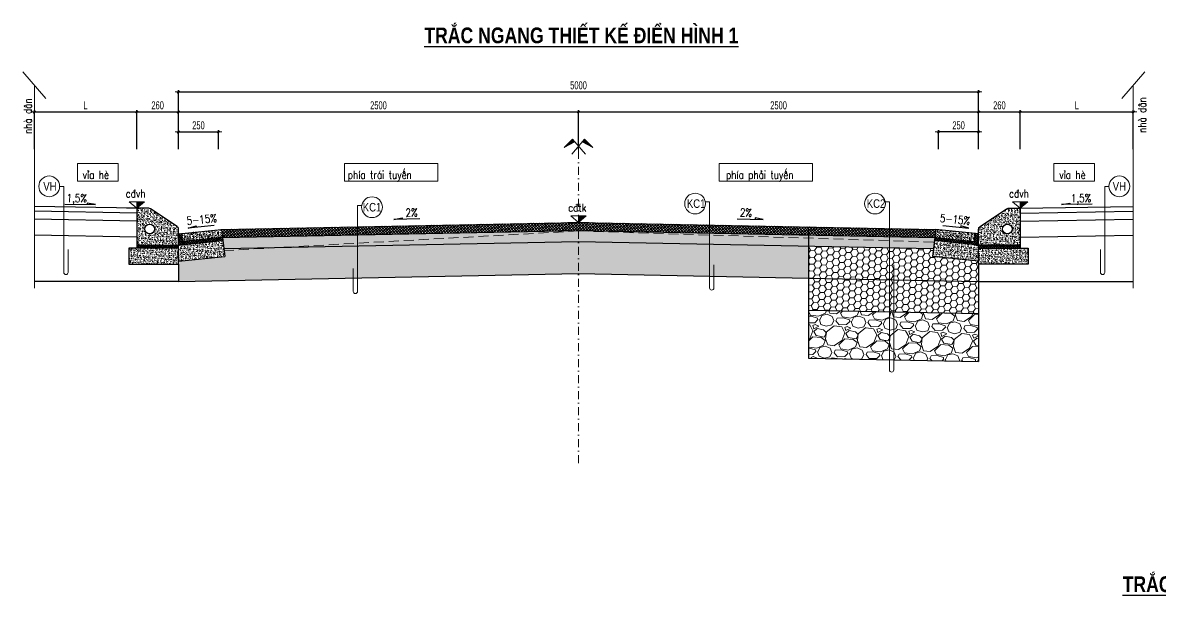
# Model space of a CAD drawing. Header units: millimetres. Extents: x -115725 to -64833, y 11643 to 38907.
# Drawn here: x -115725 to -108617, y 23637 to 27215 of the extents above; entities that cross this region are included whole.
import ezdxf
from ezdxf.enums import TextEntityAlignment as Align

# ---------------------------------------------------------------- set-up
doc = ezdxf.new("R2010")
doc.units = ezdxf.units.MM
doc.header["$MEASUREMENT"] = 0
doc.linetypes.add('DASHDOT', pattern=[1, 0.5, -0.25, 0, -0.25])
doc.linetypes.add('HIDDEN', pattern=[0.375, 0.25, -0.125])
for name, color, linetype, lineweight in [('LC Dim', 8, 'Continuous', 18), ('LC Hatch', 252, 'Continuous', 9), ('LC ISO', 153, 'Continuous', 13), ('LC Net dam 1', 30, 'Continuous', 30), ('LC Net dam3', 1, 'Continuous', 60), ('LC Net khuat', 4, 'HIDDEN', 13), ('LC Net manh', 239, 'Continuous', 5), ('LC Net thay', 7, 'Continuous', 25), ('LC Net truc', 79, 'DASHDOT', 13), ('LC Text1', 3, 'Continuous', 20), ('LC Text2', 7, 'Continuous', 25)]:
    doc.layers.add(name, color=color, linetype=linetype, lineweight=lineweight)
doc.layers.add('NOI', color=4, linetype='Continuous')
doc.styles.add('General text 2', font='arial.ttf')
doc.styles.add('HOATBIF', font='hoatbif.shx', dxfattribs={"width": 0.7})
doc.styles.add('LC 1', font='')
doc.styles.add('LC 3', font='vnsimli.shx', dxfattribs={"width": 0.75})
doc.styles.add('LC3', font='', dxfattribs={"width": 0.8})
doc.styles.add('T1', font='Vnsimli.shx', dxfattribs={"width": 0.8})
doc.styles.get('LC 1').set_extended_font_data('.VnAvantH', bold=True)
doc.styles.get('LC3').set_extended_font_data('.VnArialH', bold=True)
doc.dimstyles.new('1-100(1-25)', dxfattribs={"dimscale": 25, "dimtxt": 2.5, "dimasz": 0.35, "dimexe": 0.5, "dimexo": 0, "dimgap": 0.8, "dimtad": 1, "dimdec": 0, "dimzin": 0, "dimdsep": 46, "dimtxsty": 'HOATBIF', "dimblk1": 'DOT', "dimblk2": 'DOT', "dimsah": 1, "dimcen": -1, "dimdle": 1, "dimclrd": 256, "dimclre": 256, "dimclrt": 4, "dimadec": 3, "dimazin": 2, "dimtfac": 0.333333, "dimtdec": 0, "dimtix": 1, "dimtmove": 2, "dimatfit": 3, "dimldrblk": 'DOT', "dimfxl": 1, "dimtvp": 0.833333, "dimtolj": 1, "dimtzin": 0, "dimarcsym": 0})
pattern_1 = [(45, (-86172.286, -15821.235), (-6.629126, 6.629126), []), (135, (-86172.286, -15821.235), (-6.629126, -6.629126), [])]
pattern_2 = [(46.579445, (-3428.837, 9859.232), (26.7089363, -3.9538238), [2.8125, -30.9375]), (351.579445, (-3428.837, 9859.232), (-3.510937, 28.467398), [2.25, -24.75]), (97.03089, (-3426.61, 9858.902), (23.197999, 24.513574), [2.390257, -26.292829]), (42.763645, (-3428.39, 9866.72), (39.579915, -8.58378), [4.21875, -46.40625]), (93.21508, (-3425.09, 9866.003), (37.166892, 34.37314), [3.585388, -39.439266]), (347.76361, (-3428.39, 9866.72), (37.166892, 34.37314), [3.375, -37.125]), (17.579445, (-3424.758, 9864.623), (21.4433102, -16.4068414), [2.8125, -30.9375]), (322.579445, (-3424.758, 9864.623), (10.730534, 26.6002837), [2.25, -24.75]), (68.03089, (-3422.97, 9863.256), (32.1738437, 10.193442), [2.390257, -26.292829]), (34.079445, (-3428.837, 9859.232), (1.200005, 12.4340733), [0, -24.45, 0, -25.125, 0, -24.84375]), (4.079445, (-3428.837, 9859.232), (10.7299968, 14.1754933), [0, -14.325, 0, -23.8875, 0, -9.46875]), (324.079445, (-3437.185, 9859.731), (19.9322138, -2.0386849), [0, -9.375, 0, -29.25, 0, -38.8125]), (314.079445, (-3440.928, 9859.954), (22.0544973, 2.4424178), [0, -12.1875, 0, -19.425, 0, -27.5625])]
pattern_3 = [(41.579445, (-58010.081, 22413.423), (-6.2217928, 7.0128396), []), (131.579445, (-58010.081, 22413.423), (-7.0128396, -6.2217928), [])]
pattern_4 = [(46.579445, (-15631.02, 7850.491), (26.7089363, -3.953824), [2.8125, -30.9375]), (351.579445, (-15631.02, 7850.49), (-3.510937, 28.467398), [2.25, -24.75]), (97.030845, (-15628.795, 7850.162), (23.198018, 24.513556), [2.390257, -26.292829]), (42.763645, (-15630.573, 7857.978), (39.579905, -8.58377), [4.21875, -46.40625]), (93.215045, (-15627.275, 7857.263), (37.166919, 34.373111), [3.585386, -39.439237]), (347.763645, (-15630.573, 7857.978), (37.166892, 34.37314), [3.375, -37.125]), (17.579445, (-15626.942, 7855.882), (21.44331, -16.4068414), [2.8125, -30.9375]), (322.579445, (-15626.942, 7855.882), (10.730534, 26.600284), [2.25, -24.75]), (68.030845, (-15625.155, 7854.515), (32.1738517, 10.193417), [2.390257, -26.292829]), (34.079445, (-15631.021, 7850.491), (1.200005, 12.4340733), [0, -24.45, 0, -25.125, 0, -24.84375]), (4.079445, (-15631.02, 7850.491), (10.7299968, 14.1754933), [0, -14.325, 0, -23.8875, 0, -9.46875]), (324.079445, (-15639.368, 7850.99), (19.9322138, -2.0386849), [0, -9.375, 0, -29.25, 0, -38.8125]), (314.079445, (-15643.112, 7851.214), (22.0544973, 2.4424178), [0, -12.1875, 0, -19.425, 0, -27.5625])]
pattern_5 = [(356.579445, (-14434.408, 165.94), (38.7249673, 19.374646), [25, -50]), (116.579445, (-14434.408, 165.94), (-36.1414193, 23.8494824), [25, -50]), (56.579445, (-14434.408, 165.94), (2.583548, 43.2241284), [-50, 25])]

# ---------------------------------------------------------------- blocks, each defined once
blk = doc.blocks.new('TIEUDE1')
at = {"layer": 'LC Text2', "color": 7, "style": 'LC 1'}
blk.add_attdef('TIªU§Ò', text='', height=5, dxfattribs=at).set_placement((0, 0), align=Align.BOTTOM_CENTER)
blk.add_attdef('TL', text='', height=3, dxfattribs=at).set_placement((0, -2), align=Align.TOP_CENTER)
blk = doc.blocks.new('DXicon')
at = {"layer": 'LC Hatch', "ltscale": 50}
for points in [[(-1.15, 4.39), (-1.9, 5.26), (-4.45, 2.69)], [(4.45, 2.69), (1.9, 5.26), (1.15, 4.39)]]:
    blk.add_hatch(color=252, dxfattribs=at).paths.add_polyline_path(points)
at = {"layer": 'LC Net manh', "color": 8, "ltscale": 50}
for p, q in [((-1.9, 5.26), (-4.45, 2.69)), ((-4.45, 2.69), (-1.15, 4.39)), ((-2.13, 0.57), (1.9, 5.26)), ((2.13, 0.57), (-1.9, 5.26)), ((0, 0.04), (0, 6.04)), ((4.45, 2.69), (1.15, 4.39)), ((1.9, 5.26), (4.45, 2.69))]:
    blk.add_line(p, q, dxfattribs=at)
blk = doc.blocks.new('Caodo1')
at = {"layer": 'LC Text1'}
blk.add_hatch(color=4, dxfattribs=at).paths.add_polyline_path([(0, 200), (0, 0), (243, 200)])
at = {"layer": 'LC Text1', "color": 4}
for p, q in [((324, 0), (-324, 0)), ((0, 0), (0, 200))]:
    blk.add_line(p, q, dxfattribs=at)
blk.add_lwpolyline([(-243, 200), (243, 200), (0, 0), (0, 0)], close=True, dxfattribs=at)
at = {"layer": 'LC Text1', "color": 4, "style": 'T1', "width": 0.8}
blk.add_attdef('%%P0,00', text='', height=250, dxfattribs=at).set_placement((-39, 460), align=Align.MIDDLE_CENTER)
blk = doc.blocks.new('*U5')
at = {"layer": 'LC ISO'}
blk.add_circle((0, 0), 4.25, dxfattribs=at)
at = {"layer": 'LC Text1', "style": 'General text 2', "width": 0.8, "flags": 8}
blk.add_attdef('SYMBOL', text='', height=3.5, dxfattribs=at).set_placement((0, 0), align=Align.MIDDLE_CENTER)
blk = doc.blocks.new('DOT')
at = {"layer": 'LC Dim'}
blk.add_line((-3, 0), (3, 0), dxfattribs=at)
at = {"layer": 'LC Dim', "color": 4}
blk.add_line((-1, -1), (1, 1), dxfattribs=at)
blk.add_lwpolyline([(0.5, 1), (-1, -0.5), (-0.5, -1), (1, 0.5)], close=True, dxfattribs=at)
blk = doc.blocks.new('*D47')
at = {"layer": 'Defpoints', "color": 0, "transparency": 16777216}
for p in [(-115012.5, 26657.8), (-115652.9, 26425.1), (-115012.5, 26425.1)]:
    blk.add_point(p, dxfattribs=at)
at = {"layer": 'LC Dim', "lineweight": -2, "transparency": 16777216}
for p, q in [((-115652.9, 26425.1), (-115652.9, 26667.8)), ((-115645.9, 26657.8), (-115019.5, 26657.8)), ((-115012.5, 26425.1), (-115012.5, 26667.8))]:
    blk.add_line(p, q, dxfattribs=at)
at = {"layer": 'LC Dim', "lineweight": -2, "transparency": 16777216, "xscale": 7, "yscale": 7, "zscale": 7, "rotation": 180}
blk.add_blockref('DOT', (-115652.9, 26657.8), dxfattribs=at)
at = {"layer": 'LC Dim', "lineweight": -2, "transparency": 16777216, "xscale": 7, "yscale": 7, "zscale": 7}
blk.add_blockref('DOT', (-115012.5, 26657.8), dxfattribs=at)
at = {"layer": 'LC Dim', "color": 4, "transparency": 16777216, "insert": (-115332.7, 26698.8), "char_height": 50, "attachment_point": 5, "style": 'HOATBIF'}
blk.add_mtext('\\A1;L', dxfattribs=at)
blk = doc.blocks.new('_Dot')
at = {"color": 0, "linetype": 'ByBlock', "lineweight": -2}
blk.add_line((-0.5, 0), (-1, 0), dxfattribs=at)
at = {"color": 0, "linetype": 'ByBlock', "const_width": 0.5}
blk.add_lwpolyline([(-0.25, 0, 1), (0.25, 0, 1)], format="xyb", close=True, dxfattribs=at)
blk = doc.blocks.new('*D48')
at = {"layer": 'Defpoints', "color": 0, "transparency": 16777216}
for p in [(-114752.5, 26657.8), (-115012.5, 26425.1), (-114752.5, 26425.1)]:
    blk.add_point(p, dxfattribs=at)
at = {"layer": 'LC Dim', "lineweight": -2, "transparency": 16777216}
for p, q in [((-115012.5, 26425.1), (-115012.5, 26667.8)), ((-115005.5, 26657.8), (-114759.5, 26657.8)), ((-114752.5, 26425.1), (-114752.5, 26667.8))]:
    blk.add_line(p, q, dxfattribs=at)
at = {"layer": 'LC Dim', "lineweight": -2, "transparency": 16777216, "xscale": 7, "yscale": 7, "zscale": 7, "rotation": 180}
blk.add_blockref('DOT', (-115012.5, 26657.8), dxfattribs=at)
at = {"layer": 'LC Dim', "lineweight": -2, "transparency": 16777216, "xscale": 7, "yscale": 7, "zscale": 7}
blk.add_blockref('DOT', (-114752.5, 26657.8), dxfattribs=at)
at = {"layer": 'LC Dim', "color": 4, "transparency": 16777216, "insert": (-114882.5, 26698.8), "char_height": 50, "attachment_point": 5, "style": 'HOATBIF'}
blk.add_mtext('\\A1;260', dxfattribs=at)
blk = doc.blocks.new('*D49')
at = {"layer": 'Defpoints', "color": 0, "transparency": 16777216}
for p in [(-112252.5, 26657.8), (-114752.5, 26425.1), (-112252.5, 26425.1)]:
    blk.add_point(p, dxfattribs=at)
at = {"layer": 'LC Dim', "lineweight": -2, "transparency": 16777216}
for p, q in [((-114752.5, 26425.1), (-114752.5, 26667.8)), ((-114745.5, 26657.8), (-112259.5, 26657.8)), ((-112252.5, 26425.1), (-112252.5, 26667.8))]:
    blk.add_line(p, q, dxfattribs=at)
at = {"layer": 'LC Dim', "lineweight": -2, "transparency": 16777216, "xscale": 7, "yscale": 7, "zscale": 7, "rotation": 180}
blk.add_blockref('DOT', (-114752.5, 26657.8), dxfattribs=at)
at = {"layer": 'LC Dim', "lineweight": -2, "transparency": 16777216, "xscale": 7, "yscale": 7, "zscale": 7}
blk.add_blockref('DOT', (-112252.5, 26657.8), dxfattribs=at)
at = {"layer": 'LC Dim', "color": 4, "transparency": 16777216, "insert": (-113502.5, 26698.8), "char_height": 50, "attachment_point": 5, "style": 'HOATBIF'}
blk.add_mtext('\\A1;2500', dxfattribs=at)
blk = doc.blocks.new('*D50')
at = {"layer": 'Defpoints', "color": 0, "transparency": 16777216}
for p in [(-109752.5, 26657.8), (-112252.5, 26425.1), (-109752.5, 26425.1)]:
    blk.add_point(p, dxfattribs=at)
at = {"layer": 'LC Dim', "lineweight": -2, "transparency": 16777216}
for p, q in [((-112252.5, 26425.1), (-112252.5, 26667.8)), ((-112245.5, 26657.8), (-109759.5, 26657.8)), ((-109752.5, 26425.1), (-109752.5, 26667.8))]:
    blk.add_line(p, q, dxfattribs=at)
at = {"layer": 'LC Dim', "lineweight": -2, "transparency": 16777216, "xscale": 7, "yscale": 7, "zscale": 7, "rotation": 180}
blk.add_blockref('DOT', (-112252.5, 26657.8), dxfattribs=at)
at = {"layer": 'LC Dim', "lineweight": -2, "transparency": 16777216, "xscale": 7, "yscale": 7, "zscale": 7}
blk.add_blockref('DOT', (-109752.5, 26657.8), dxfattribs=at)
at = {"layer": 'LC Dim', "color": 4, "transparency": 16777216, "insert": (-111002.5, 26698.8), "char_height": 50, "attachment_point": 5, "style": 'HOATBIF'}
blk.add_mtext('\\A1;2500', dxfattribs=at)
blk = doc.blocks.new('*D51')
at = {"layer": 'Defpoints', "color": 0, "transparency": 16777216}
for p in [(-109492.5, 26657.8), (-109752.5, 26425.1), (-109492.5, 26425.1)]:
    blk.add_point(p, dxfattribs=at)
at = {"layer": 'LC Dim', "lineweight": -2, "transparency": 16777216}
for p, q in [((-109752.5, 26425.1), (-109752.5, 26667.8)), ((-109745.5, 26657.8), (-109499.5, 26657.8)), ((-109492.5, 26425.1), (-109492.5, 26667.8))]:
    blk.add_line(p, q, dxfattribs=at)
at = {"layer": 'LC Dim', "lineweight": -2, "transparency": 16777216, "xscale": 7, "yscale": 7, "zscale": 7, "rotation": 180}
blk.add_blockref('DOT', (-109752.5, 26657.8), dxfattribs=at)
at = {"layer": 'LC Dim', "lineweight": -2, "transparency": 16777216, "xscale": 7, "yscale": 7, "zscale": 7}
blk.add_blockref('DOT', (-109492.5, 26657.8), dxfattribs=at)
at = {"layer": 'LC Dim', "color": 4, "transparency": 16777216, "insert": (-109622.5, 26698.8), "char_height": 50, "attachment_point": 5, "style": 'HOATBIF'}
blk.add_mtext('\\A1;260', dxfattribs=at)
blk = doc.blocks.new('*D52')
at = {"layer": 'Defpoints', "color": 0, "transparency": 16777216}
for p in [(-108785.7, 26657.8), (-109492.5, 26425.1), (-108785.7, 26425.1)]:
    blk.add_point(p, dxfattribs=at)
at = {"layer": 'LC Dim', "lineweight": -2, "transparency": 16777216}
for p, q in [((-109492.5, 26425.1), (-109492.5, 26667.8)), ((-109485.5, 26657.8), (-108792.7, 26657.8)), ((-108785.7, 26425.1), (-108785.7, 26667.8))]:
    blk.add_line(p, q, dxfattribs=at)
at = {"layer": 'LC Dim', "lineweight": -2, "transparency": 16777216, "xscale": 7, "yscale": 7, "zscale": 7, "rotation": 180}
blk.add_blockref('DOT', (-109492.5, 26657.8), dxfattribs=at)
at = {"layer": 'LC Dim', "lineweight": -2, "transparency": 16777216, "xscale": 7, "yscale": 7, "zscale": 7}
blk.add_blockref('DOT', (-108785.7, 26657.8), dxfattribs=at)
at = {"layer": 'LC Dim', "color": 4, "transparency": 16777216, "insert": (-109139.1, 26698.8), "char_height": 50, "attachment_point": 5, "style": 'HOATBIF'}
blk.add_mtext('\\A1;L', dxfattribs=at)
blk = doc.blocks.new('*D53')
at = {"layer": 'Defpoints', "color": 0, "transparency": 16777216}
for p in [(-109752.5, 26782.8), (-114752.5, 26425.1), (-109752.5, 26425.1)]:
    blk.add_point(p, dxfattribs=at)
at = {"layer": 'LC Dim', "lineweight": -2, "transparency": 16777216}
for p, q in [((-114752.5, 26425.1), (-114752.5, 26792.8)), ((-114745.5, 26782.8), (-109759.5, 26782.8)), ((-109752.5, 26425.1), (-109752.5, 26792.8))]:
    blk.add_line(p, q, dxfattribs=at)
at = {"layer": 'LC Dim', "lineweight": -2, "transparency": 16777216, "xscale": 7, "yscale": 7, "zscale": 7, "rotation": 180}
blk.add_blockref('DOT', (-114752.5, 26782.8), dxfattribs=at)
at = {"layer": 'LC Dim', "lineweight": -2, "transparency": 16777216, "xscale": 7, "yscale": 7, "zscale": 7}
blk.add_blockref('DOT', (-109752.5, 26782.8), dxfattribs=at)
at = {"layer": 'LC Dim', "color": 4, "transparency": 16777216, "insert": (-112252.5, 26823.8), "char_height": 50, "attachment_point": 5, "style": 'HOATBIF'}
blk.add_mtext('\\A1;5000', dxfattribs=at)
blk = doc.blocks.new('*D57')
at = {"layer": 'Defpoints', "color": 0, "transparency": 16777216}
for p in [(-110002.5, 26532.8), (-110002.5, 26425.1), (-109752.5, 26425.1)]:
    blk.add_point(p, dxfattribs=at)
at = {"layer": 'LC Dim', "lineweight": -2, "transparency": 16777216}
for p, q in [((-110002.5, 26425.1), (-110002.5, 26542.8)), ((-109759.5, 26532.8), (-109995.5, 26532.8)), ((-109752.5, 26425.1), (-109752.5, 26542.8))]:
    blk.add_line(p, q, dxfattribs=at)
at = {"layer": 'LC Dim', "lineweight": -2, "transparency": 16777216, "xscale": 7, "yscale": 7, "zscale": 7, "rotation": 180}
blk.add_blockref('DOT', (-110002.5, 26532.8), dxfattribs=at)
at = {"layer": 'LC Dim', "lineweight": -2, "transparency": 16777216, "xscale": 7, "yscale": 7, "zscale": 7}
blk.add_blockref('DOT', (-109752.5, 26532.8), dxfattribs=at)
at = {"layer": 'LC Dim', "color": 4, "transparency": 16777216, "insert": (-109877.5, 26573.8), "char_height": 50, "attachment_point": 5, "style": 'HOATBIF'}
blk.add_mtext('\\A1;250', dxfattribs=at)
blk = doc.blocks.new('*D58')
at = {"layer": 'Defpoints', "color": 0, "transparency": 16777216}
for p in [(-114502.5, 26532.8), (-114752.5, 26425.1), (-114502.5, 26425.1)]:
    blk.add_point(p, dxfattribs=at)
at = {"layer": 'LC Dim', "lineweight": -2, "transparency": 16777216}
for p, q in [((-114752.5, 26425.1), (-114752.5, 26542.8)), ((-114745.5, 26532.8), (-114509.5, 26532.8)), ((-114502.5, 26425.1), (-114502.5, 26542.8))]:
    blk.add_line(p, q, dxfattribs=at)
at = {"layer": 'LC Dim', "lineweight": -2, "transparency": 16777216, "xscale": 7, "yscale": 7, "zscale": 7, "rotation": 180}
blk.add_blockref('DOT', (-114752.5, 26532.8), dxfattribs=at)
at = {"layer": 'LC Dim', "lineweight": -2, "transparency": 16777216, "xscale": 7, "yscale": 7, "zscale": 7}
blk.add_blockref('DOT', (-114502.5, 26532.8), dxfattribs=at)
at = {"layer": 'LC Dim', "color": 4, "transparency": 16777216, "insert": (-114627.5, 26573.8), "char_height": 50, "attachment_point": 5, "style": 'HOATBIF'}
blk.add_mtext('\\A1;250', dxfattribs=at)

msp = doc.modelspace()

# ---------------------------------------------------------------- hatches: boundary and pattern name
at = {"layer": 'LC Hatch'}
h = msp.add_hatch(dxfattribs=at)
h.set_pattern_fill('AR-CONC', color=256, scale=3.75, angle=-3.42055, style=0)
h.set_pattern_definition(pattern_2)
h.paths.add_polyline_path([(-115012.5, 25825.7), (-115012.5, 26055.7), (-114938.5, 26055.7, -0.148063), (-114927.4, 26052.3), (-114761.4, 25941.6, -0.250765), (-114752.5, 25925), (-114752.5, 25825.7)])
h.paths.add_polyline_path([(-114902.5, 25925.7, 1), (-114962.5, 25925.7, 1)], flags=16)
h = msp.add_hatch(dxfattribs=at)
h.set_pattern_fill('AR-CONC', color=256, scale=3.75, angle=-3.42055, style=0)
h.set_pattern_definition(pattern_2)
h.paths.add_polyline_path([(-109492.5, 25825.7), (-109492.5, 26055.7), (-109566.4, 26055.7, 0.148063), (-109577.5, 26052.3), (-109743.6, 25941.6, 0.250765), (-109752.5, 25925), (-109752.5, 25825.7)])
h.paths.add_polyline_path([(-109602.5, 25925.7, -1), (-109542.5, 25925.7, -1)], flags=16)
at = {"layer": 'LC Hatch', "ltscale": 2}
h = msp.add_hatch(dxfattribs=at)
h.set_pattern_fill('ANSI37', color=256, scale=100, angle=-3.42055, style=0)
h.set_pattern_definition([(41.579445, (-14434.408, 165.94), (-8.2957238, 9.3504528), []), (131.579445, (-14434.408, 165.94), (-9.3504528, -8.2957238), [])])
h.paths.add_polyline_path([(-112252.5, 25917.4), (-110027, 25872.9), (-110027, 25873.1), (-110021.5, 25922.8), (-112252.5, 25967.4), (-114483.4, 25922.8), (-114477.9, 25873.1), (-114477.9, 25872.9)])
h = msp.add_hatch(dxfattribs=at)
h.set_pattern_fill('ANSI37', color=256, scale=75, angle=-3.42055, style=0)
h.set_pattern_definition(pattern_3)
h.paths.add_polyline_path([(-114477.9, 25873.1), (-114475.6, 25853.4), (-114752.5, 25825.2), (-114752.5, 25895.7), (-114732.1, 25897.9), (-114726.7, 25848.2)])
at = {"layer": 'LC Hatch'}
h = msp.add_hatch(dxfattribs=at)
h.set_pattern_fill('AR-CONC', color=256, scale=3.75, angle=-3.42055, style=0)
h.set_pattern_definition(pattern_4)
h.paths.add_polyline_path([(-114477.9, 25873.1), (-114483.4, 25922.8), (-114732.1, 25897.9), (-114726.7, 25848.2)])
h = msp.add_hatch(dxfattribs=at)
h.set_pattern_fill('AR-CONC', color=256, scale=3.75, angle=-3.42055, style=0)
h.set_pattern_definition([(46.579445, (-14434.408, 165.94), (26.7089363, -3.9538238), [2.8125, -30.9375]), (351.579445, (-14434.408, 165.94), (-3.510937, 28.467398), [2.25, -24.75]), (97.03089, (-14432.182, 165.61), (23.197999, 24.513574), [2.390257, -26.292829]), (42.763645, (-14433.96, 173.427), (39.579915, -8.58378), [4.21875, -46.40625]), (93.21508, (-14430.66, 172.71), (37.166892, 34.37314), [3.585388, -39.439266]), (347.76361, (-14433.96, 173.427), (37.166892, 34.37314), [3.375, -37.125]), (17.579445, (-14430.329, 171.332), (21.4433102, -16.4068414), [2.8125, -30.9375]), (322.579445, (-14430.33, 171.332), (10.730534, 26.600284), [2.25, -24.75]), (68.03089, (-14428.542, 169.964), (32.173844, 10.193442), [2.390257, -26.292829]), (34.079445, (-14434.408, 165.94), (1.200005, 12.4340733), [0, -24.45, 0, -25.125, 0, -24.84375]), (4.079445, (-14434.408, 165.94), (10.7299968, 14.1754933), [0, -14.325, 0, -23.8875, 0, -9.46875]), (324.079445, (-14442.755, 166.439), (19.9322138, -2.0386849), [0, -9.375, 0, -29.25, 0, -38.8125]), (314.079445, (-14446.499, 166.663), (22.0544973, 2.4424178), [0, -12.1875, 0, -19.425, 0, -27.5625])])
h.paths.add_polyline_path([(-112252.5, 25917.4), (-114477.9, 25872.9), (-114469.5, 25803.1), (-112252.5, 25847.4), (-110035.4, 25803.1), (-110027, 25872.9)])
at = {"layer": 'LC Hatch', "ltscale": 2}
h = msp.add_hatch(dxfattribs=at)
h.set_pattern_fill('ANSI37', color=256, scale=75, angle=-3.42055, style=0)
h.set_pattern_definition(pattern_3)
h.paths.add_polyline_path([(-110027, 25873.1), (-110029.4, 25853.4), (-109752.5, 25825.2), (-109752.5, 25895.7), (-109772.8, 25897.9), (-109778.3, 25848.2)])
at = {"layer": 'LC Hatch'}
h = msp.add_hatch(dxfattribs=at)
h.set_pattern_fill('AR-CONC', color=256, scale=3.75, angle=-3.42055, style=0)
h.set_pattern_definition(pattern_4)
h.paths.add_polyline_path([(-109778.3, 25848.2), (-109772.8, 25897.9), (-110021.5, 25922.8), (-110027, 25873.1)])
h = msp.add_hatch(dxfattribs=at)
h.set_pattern_fill('AR-CONC', color=256, scale=3.75, angle=-3.42055, style=0)
h.set_pattern_definition(pattern_2)
h.paths.add_polyline_path([(-115062.5, 25705.7), (-115062.5, 25805.7), (-114752.5, 25805.7), (-114752.5, 25705.7)])
at = {"layer": 'LC Hatch', "ltscale": 2}
h = msp.add_hatch(dxfattribs=at)
h.set_pattern_fill('ANSI37', color=256, scale=75, style=0)
h.set_pattern_definition(pattern_1)
h.paths.add_polyline_path([(-115012.5, 25825.7), (-114752.5, 25825.7), (-114752.5, 25805.7), (-115012.5, 25805.7)])
at = {"layer": 'LC Hatch'}
h = msp.add_hatch(dxfattribs=at)
h.set_pattern_fill('AR-CONC', color=256, scale=3.75, angle=-3.42055, style=0)
h.set_pattern_definition(pattern_2)
h.paths.add_polyline_path([(-114475.6, 25853.4), (-114463.6, 25754.1), (-114752.5, 25724.7), (-114748.3, 25825.7)])
h = msp.add_hatch(dxfattribs=at)
h.set_pattern_fill('HONEY', color=256, scale=200, angle=-3.42055, style=0)
h.set_pattern_definition(pattern_5)
h.paths.add_polyline_path([(-110814.7, 25818.7), (-112252.5, 25847.4), (-114469.5, 25803.1), (-114463.6, 25754.1), (-114752.5, 25724.7), (-114752.5, 25597.4), (-112252.5, 25647.4), (-110814.7, 25618.6)])
h = msp.add_hatch(dxfattribs=at)
h.set_pattern_fill('HONEY', color=256, scale=200, angle=-3.42055, style=0)
h.set_pattern_definition(pattern_5)
h.paths.add_polyline_path([(-109752.5, 25597.4), (-109752.5, 25705.7), (-109752.5, 25724.7), (-110041.3, 25754.1), (-110035.4, 25803.1), (-110814.7, 25818.7), (-110814.7, 25618.7)])
h = msp.add_hatch(dxfattribs=at)
h.set_pattern_fill('AR-CONC', color=256, scale=3.75, angle=-3.42055, style=0)
h.set_pattern_definition(pattern_2)
h.paths.add_polyline_path([(-110029.4, 25853.4), (-110041.3, 25754.1), (-109752.5, 25724.7), (-109756.7, 25825.7)])
at = {"layer": 'LC Hatch', "ltscale": 2}
h = msp.add_hatch(dxfattribs=at)
h.set_pattern_fill('ANSI37', color=256, scale=75, style=0)
h.set_pattern_definition(pattern_1)
h.paths.add_polyline_path([(-109492.5, 25825.7), (-109752.5, 25825.7), (-109752.5, 25805.7), (-109492.5, 25805.7)])
at = {"layer": 'LC Hatch'}
h = msp.add_hatch(dxfattribs=at)
h.set_pattern_fill('AR-CONC', color=256, scale=3.75, angle=-3.42055, style=0)
h.set_pattern_definition(pattern_2)
h.paths.add_polyline_path([(-109442.5, 25705.7), (-109442.5, 25805.7), (-109752.5, 25805.7), (-109752.5, 25705.7)])
h = msp.add_hatch(dxfattribs=at)
h.set_pattern_fill('HONEY', color=256, scale=200, angle=-3.42055, style=0)
h.set_pattern_definition(pattern_5)
h.paths.add_polyline_path([(-109752.5, 25597.4), (-110814.7, 25618.7), (-110814.7, 25418.7), (-109752.5, 25397.4)])
h = msp.add_hatch(dxfattribs=at)
h.set_pattern_fill('GRAVEL', color=256, scale=200, angle=-3.42055, style=0)
h.set_pattern_definition([(224.592233, (-14278.731, 356.992), (-1704.5456523, -1701.330103), [26.9072, -2663.8176]), (181.549186, (-14297.893, 338.102), (2407.6572675, 56.448935), [46.1736, -4571.18495]), (129.089892, (-14344.049, 336.854), (1865.1751098, -2315.4096419), [32.5576, -3223.2065]), (263.853134, (-14424.894, 291.597), (438.3016352, 3980.94105415), [42.0476, -4162.7116]), (289.4131, (-14429.396, 249.791), (-855.0237252, 2455.388855), [41.231, -4081.87463]), (353.853134, (-14415.692, 210.904), (-3980.94105415, 438.3016352), [42.0476, -4162.7116]), (34.273686, (-14373.886, 206.4015), (-2714.69703697, -1841.30931607), [55.6058, -5504.9697]), (68.834774, (-14327.936, 237.716), (1660.02961423, 4308.63106797), [52.4976, -5197.2643]), (118.009011, (-14308.981, 286.672), (-1442.021921, 2690.8312432), [42.19, -4176.81462]), (171.815804, (-14328.794, 323.92), (2184.1477762, -330.9055632), [48.1664, -2360.1525]), (218.976883, (-14376.4696, 330.777), (-2526.9862363, -2052.8859105), [62.2896, -6166.675]), (135.39352, (-14227.366, 277.787), (-1325.9085016, 1281.3924635), [21.2602, -2104.76896]), (168.04868, (-14242.502, 292.716), (2571.5022744, -554.4150545), [40.4474, -4004.3023]), (221.57945, (-14282.07, 301.09), (-11.9329, -199.6437), [28.2842, -254.5585]), (199.778036, (-14294.616, 325.885), (1022.0842815, 339.622911), [15.2316, -1507.92302]), (288.380855, (-14308.95, 320.73), (-163.845007, 610.86399), [21.5406, -1055.49236]), (27.5432, (-14302.156, 300.29), (622.796886, 363.488704), [34.9858, -1131.20458]), (158.1445, (-14271.136, 316.47), (387.3545, -223.50949), [25.2982, -607.15733]), (12.968986, (-14424.742, 327.652), (2032.2356662, 479.6021239), [35.44, -3508.56903]), (66.925621, (-14390.206, 335.605), (-929.8366559, -2148.3490855), [29.7322, -2943.48155]), (289.778036, (-14268.75, 356.396), (-339.622911, 1022.0842815), [30.463, -1492.69162]), (340.189905, (-14258.441, 327.73), (-1960.6382849, 718.2600615), [35.44, -3508.56903]), (336.0234, (-14432.14, 203.873), (-974.352694, 458.9518795), [34.176, -1674.62475]), (291.354586, (-14400.913, 189.985), (-866.956622, 2255.7451575), [28.6356, -2834.9286]), (63.380855, (-14278.686, 156.633), (458.9518795, 974.352694), [30.463, -1492.69162]), (13.93347, (-14265.036, 183.867), (-2643.0996557, -643.4471308), [33.5262, -3319.08472]), (66.0234, (-14376.51, 162.48), (-458.9518795, -974.352694), [17.088, -1691.71275]), (97.88938, (-14290.664, 157.35), (-151.91211, 810.507687), [10.198, -1009.6059]), (162.5432, (-14292.064, 167.45), (586.998196, -235.442388), [41.231, -783.39013]), (182.588451, (-14331.396, 179.819), (2008.3698724, 80.3147287), [38.21, -3782.78463]), (300.26951, (-14303.23, 282.32), (-175.777904, 411.220292), [28.8444, -692.26586]), (349.736672, (-14288.691, 257.409), (3370.0770646, -602.1466421), [50.3588, -4985.51252]), (57.524841, (-14239.138, 248.437), (-882.1050684, -1349.7742953), [20.5912, -2038.53483]), (86.57945, (-14228.08, 265.8), (-187.7108, 211.5766), [12, -188]), (116.835883, (-14335.031, 186.047), (715.044512, -1445.2374704), [27.7848, -2750.704]), (44.592233, (-14347.574, 210.84), (1704.5456523, 1701.330103), [53.8144, -2636.9104]), (356.57945, (-14309.25, 248.62), (211.5766, 187.7108), [52, -148]), (321.884292, (-14257.344, 245.518), (1912.9066974, -1516.8348517), [31.6228, -3130.65486]), (250.63405, (-14232.465, 225.999), (-247.375285, -786.641893), [29.1204, -1426.90158]), (204.225421, (-14242.121, 198.526), (-3912.5592223, -1769.7119348), [47.413, -4693.89484]), (172.005524, (-14285.359, 179.071), (-2583.4351713, 354.771357), [50.1598, -4965.8147])])
h.paths.add_polyline_path([(-110814.7, 25418.7), (-110814.7, 25118.7), (-109752.5, 25097.4), (-109752.5, 25397.4)])

# ---------------------------------------------------------------- linework, layer by layer
for p, q in [((-115725.4, 26908.4), (-115580.4, 26742.5)), ((-108713.2, 26908.4), (-108858.2, 26742.5)), ((-115652.9, 25555.4), (-115652.9, 26825.4)), ((-108785.7, 25555.7), (-108785.7, 26825.4))]:
    msp.add_line(p, q, dxfattribs=at)
for points in [[(-115384, 26334.6), (-115129.8, 26334.6), (-115129.8, 26225.3), (-115384, 26225.3)], [(-113715.2, 26334.6), (-113131.6, 26334.6), (-113131.6, 26225.3), (-113715.2, 26225.3)], [(-110789.7, 26334.6), (-111373.4, 26334.6), (-111373.4, 26225.3), (-110789.7, 26225.3)], [(-109281.5, 26334.6), (-109027.3, 26334.6), (-109027.3, 26225.3), (-109281.5, 26225.3)]]:
    msp.add_lwpolyline(points, close=True, dxfattribs=at)
at = {"layer": 'LC Net dam 1'}
msp.add_line((-110814.7, 25938.7), (-110814.7, 25118.7), dxfattribs=at)
at = {"layer": 'LC Net dam 1', "lineweight": 30}
for points in [[(-115012.5, 26055.7), (-115652.9, 26067.4)], [(-109492.5, 26055.7), (-108785.7, 26067.4)]]:
    msp.add_lwpolyline(points, dxfattribs=at)
at = {"layer": 'LC Net dam 1'}
msp.add_lwpolyline([(-109752.5, 25597.4), (-109752.5, 25097.4)], dxfattribs=at)
at = {"layer": 'LC Net dam3', "lineweight": 30}
msp.add_lwpolyline([(-114483.4, 25922.8), (-112252.5, 25967.4), (-110021.5, 25922.8)], dxfattribs=at)
at = {"layer": 'LC Net khuat', "linetype": 'HIDDEN', "ltscale": 250}
msp.add_lwpolyline([(-114468.1, 25791), (-112252.5, 25913.5), (-110030.5, 25844.4)], dxfattribs=at)
at = {"layer": 'LC Net manh', "color": 252}
for points in [[(-115495.4, 26192.5), (-115469.1, 26192.5), (-115469.1, 25654.3, 1), (-115442, 25654.3), (-115442, 25798)], [(-108937.9, 26192.5), (-108964.1, 26192.5), (-108964.1, 25654.3, -1), (-108991.2, 25654.3), (-108991.2, 25798)], [(-111460.3, 26096.4), (-111434, 26096.4), (-111434, 25558.1, 1), (-111406.9, 25558.1), (-111406.9, 25701.8)], [(-110336.2, 26096.4), (-110310, 26096.4), (-110310, 25045.4, 1), (-110282.9, 25045.4), (-110282.9, 25701.8)], [(-113606.8, 26073.8), (-113633, 26073.8), (-113633, 25535.5, -1), (-113660.1, 25535.5), (-113660.1, 25679.2)]]:
    msp.add_lwpolyline(points, format="xyb", dxfattribs=at)
at = {"layer": 'LC Net thay'}
for p, q in [((-115012.5, 25825.7), (-115012.5, 25805.7)), ((-114477.9, 25873.1), (-114463.6, 25754.1)), ((-110027, 25873.1), (-110041.3, 25754.1)), ((-109492.5, 25825.7), (-109492.5, 25805.7))]:
    msp.add_line(p, q, dxfattribs=at)
at = {"layer": 'LC Net thay', "ltscale": 250}
for points in [[(-115012.5, 26025.7), (-115652.9, 26037.4)], [(-109492.5, 26025.7), (-108785.7, 26037.4)], [(-115012.5, 25975.7), (-115652.9, 25987.4)], [(-109492.5, 25975.7), (-108785.7, 25987.4)], [(-115012.5, 25875.7), (-115652.9, 25887.4)], [(-114477.9, 25872.9), (-112252.5, 25917.4), (-110027, 25872.9)], [(-109492.5, 25875.7), (-108785.7, 25887.4)], [(-114469.5, 25803.1), (-112252.5, 25847.4), (-110035.4, 25803.1)], [(-114752.5, 25705.7), (-114752.5, 25597.4)], [(-109752.5, 25705.7), (-109752.5, 25597.4)], [(-114752.5, 25597.4), (-115652.9, 25597.4)], [(-114752.5, 25597.4), (-112252.5, 25647.4), (-110814.7, 25618.6)], [(-110814.7, 25618.7), (-109752.5, 25597.4)], [(-109752.5, 25597.4), (-108785.7, 25597.4)], [(-110814.7, 25418.7), (-109752.5, 25397.4)], [(-110814.7, 25118.7), (-109752.5, 25097.4)]]:
    msp.add_lwpolyline(points, dxfattribs=at)
at = {"layer": 'LC Net thay'}
for points in [[(-115012.5, 25825.7), (-114752.5, 25825.7), (-114752.5, 25925, 0.250765), (-114761.4, 25941.6), (-114927.4, 26052.3, 0.148069), (-114938.5, 26055.7), (-115012.5, 26055.7)], [(-109492.5, 25825.7), (-109752.5, 25825.7), (-109752.5, 25925, -0.250765), (-109743.6, 25941.6), (-109577.5, 26052.3, -0.148069), (-109566.4, 26055.7), (-109492.5, 26055.7)]]:
    msp.add_lwpolyline(points, format="xyb", close=True, dxfattribs=at)
for points in [[(-114752.5, 25895.7), (-114732.1, 25897.9)], [(-109752.5, 25895.7), (-109772.8, 25897.9)], [(-114752.5, 25805.7), (-115062.5, 25805.7), (-115062.5, 25705.7), (-114752.5, 25705.7), (-114752.5, 25825.7)], [(-114752.5, 25825.2), (-114475.6, 25853.4)], [(-109752.5, 25825.2), (-110029.4, 25853.4)], [(-109752.5, 25805.7), (-109442.5, 25805.7), (-109442.5, 25705.7), (-109752.5, 25705.7), (-109752.5, 25825.7)], [(-114752.5, 25724.7), (-114463.6, 25754.1)], [(-109752.5, 25724.7), (-110041.3, 25754.1)]]:
    msp.add_lwpolyline(points, dxfattribs=at)
for points in [[(-114477.9, 25873.1), (-114726.7, 25848.2), (-114732.1, 25897.9), (-114483.4, 25922.8)], [(-110027, 25873.1), (-109778.3, 25848.2), (-109772.8, 25897.9), (-110021.5, 25922.8)]]:
    msp.add_lwpolyline(points, close=True, dxfattribs=at)
for centre in [(-114932.5, 25925.7), (-109572.5, 25925.7)]:
    msp.add_circle(centre, 30, dxfattribs=at)
at = {"layer": 'LC Net truc', "color": 1, "ltscale": 100}
msp.add_line((-112252.5, 24462.6), (-112252.5, 26383.3), dxfattribs=at)
at = {"layer": 'NOI'}
for points in [[(-115461.6, 26081), (-115270.8, 26078.2), (-115322.3, 26087.2), (-115322.2, 26078.9)], [(-109043.3, 26081), (-109234.1, 26078.2), (-109182.6, 26087.2), (-109182.8, 26078.9)], [(-114529, 25948), (-114691.5, 25931.7), (-114641, 25945.1), (-114640.4, 25936.8)], [(-113243.6, 25989), (-113406.8, 25985.7), (-113355.4, 25995), (-113355.5, 25986.7)], [(-111261.4, 25989), (-111098.1, 25985.7), (-111149.6, 25995), (-111149.5, 25986.7)], [(-109975.9, 25948), (-109813.5, 25931.7), (-109864, 25945.1), (-109864.6, 25936.8)]]:
    msp.add_lwpolyline(points, dxfattribs=at)

# ---------------------------------------------------------------- block references
at = {"layer": 'LC Hatch', "xscale": 19.9999994814425, "yscale": 19.9999994814425, "zscale": 19.9999994814425}
msp.add_blockref('DXicon', (-112252.5, 26382.4), dxfattribs=at)
at = {"layer": 'LC Net manh'}
ref = msp.add_blockref('*U5', (-115560.2, 26192.5), dxfattribs=dict(at, xscale=-15.24705842815456, yscale=15.24705842815456, zscale=15.24705842815456))
ref.add_attrib('SYMBOL', 'VH', dxfattribs={"layer": 'LC Text1', "height": 53.36, "style": 'General text 2', "width": 0.8}).set_placement((-115555.6, 26192.5), align=Align.MIDDLE_CENTER)
ref = msp.add_blockref('*U5', (-108873.1, 26192.5), dxfattribs=dict(at, xscale=15.24705842815456, yscale=15.24705842815456, zscale=15.24705842815456))
ref.add_attrib('SYMBOL', 'VH', dxfattribs={"layer": 'LC Text1', "height": 53.36, "style": 'General text 2', "width": 0.8}).set_placement((-108873.1, 26192.5), align=Align.MIDDLE_CENTER)
ref = msp.add_blockref('*U5', (-113543, 26062.2), dxfattribs=dict(at, xscale=15.24705842815456, yscale=15.24705842815456, zscale=15.24705842815456))
ref.add_attrib('SYMBOL', 'KC1', dxfattribs={"layer": 'LC Text1', "height": 53.36, "style": 'General text 2', "width": 0.8}).set_placement((-113543, 26062.2), align=Align.MIDDLE_CENTER)
ref = msp.add_blockref('*U5', (-111524, 26084.8), dxfattribs=dict(at, xscale=-15.24705842815456, yscale=15.24705842815456, zscale=15.24705842815456))
ref.add_attrib('SYMBOL', 'KC1', dxfattribs={"layer": 'LC Text1', "height": 53.36, "style": 'General text 2', "width": 0.8}).set_placement((-111517.4, 26084.8), align=Align.MIDDLE_CENTER)
ref = msp.add_blockref('*U5', (-110400, 26084.8), dxfattribs=dict(at, xscale=-15.24705842815456, yscale=15.24705842815456, zscale=15.24705842815456))
ref.add_attrib('SYMBOL', 'KC2', dxfattribs={"layer": 'LC Text1', "height": 53.36, "style": 'General text 2', "width": 0.8}).set_placement((-110393.4, 26084.8), align=Align.MIDDLE_CENTER)
at = {"layer": 'LC Text1'}
ref = msp.add_blockref('Caodo1', (-115012.5, 26055.7), dxfattribs=dict(at, xscale=0.1999999948311597, yscale=0.1999999948311597, zscale=0.1999999948311597))
ref.add_attrib('%%P0,00', 'c®vh', dxfattribs={"layer": 'LC Text2', "height": 50, "style": 'T1', "width": 0.8}).set_placement((-115020.3, 26147.6), align=Align.MIDDLE_CENTER)
ref = msp.add_blockref('Caodo1', (-109492.5, 26055.7), dxfattribs=dict(at, xscale=0.1999999948311597, yscale=0.1999999948311597, zscale=0.1999999948311597))
ref.add_attrib('%%P0,00', 'c®vh', dxfattribs={"layer": 'LC Text2', "height": 50, "style": 'T1', "width": 0.8}).set_placement((-109500.3, 26147.6), align=Align.MIDDLE_CENTER)
ref = msp.add_blockref('Caodo1', (-112252.5, 25967.4), dxfattribs=dict(at, xscale=0.1999999948311597, yscale=0.1999999948311597, zscale=0.1999999948311597))
ref.add_attrib('%%P0,00', 'c®tk', dxfattribs={"layer": 'LC Text2', "height": 50, "style": 'T1', "width": 0.8}).set_placement((-112260.3, 26059.3), align=Align.MIDDLE_CENTER)
at = {"layer": 'LC Text2'}
ref = msp.add_blockref('TIEUDE1', (-112234.8, 27057.4), dxfattribs=dict(at, xscale=20.00000000004366, yscale=20.00000000004366, zscale=20.00000000004366))
ref.add_attrib('TIªU§Ò', '%%UTR¾C ngang thiÕt kÕ §IÓN H×NH 1', dxfattribs={"color": 7, "height": 98.488, "style": 'LC3', "width": 0.8}).set_placement((-112234.8, 27057.4), align=Align.BOTTOM_CENTER)
ref = msp.add_blockref('TIEUDE1', (-107871, 23626.8), dxfattribs=dict(at, xscale=20.00000000004366, yscale=20.00000000004366, zscale=20.00000000004366))
ref.add_attrib('TIªU§Ò', '%%UTR¾C ngang thiÕt kÕ §IÓN H×NH 1', dxfattribs={"color": 7, "height": 98.488, "style": 'LC3', "width": 0.8}).set_placement((-107871, 23626.8), align=Align.BOTTOM_CENTER)

# ---------------------------------------------------------------- texts
at = {"layer": 'LC Text1', "color": 3, "style": 'LC 3', "width": 0.8}
for s, rotation, p in [('nhµ d©n', 90, (-115669.6, 26519.5)), ('nhµ d©n', 90, (-108706.2, 26526.7)), ('1,5%%%', 359.14063, (-115451.4, 26094.4)), ('1,5%%%', 0.85937, (-109175.4, 26092.6)), ('5-15%%%', 5.71059, (-114698.6, 25951.3)), ('2%%%', 1.14576, (-113332.8, 26002.8)), ('2%%%', 358.85424, (-111244.5, 26004.2)), ('5-15%%%', 354.28941, (-109995.9, 25970.2))]:
    msp.add_text(s, height=50, rotation=rotation, dxfattribs=at).set_placement(p)
for s, p in [('phÝa tr¸i tuyÕn', (-113694.1, 26239.6)), ('phÝa ph¶i tuyÕn', (-111330.9, 26239.6)), ('vØa hÌ', (-115351.2, 26239.6)), ('vØa hÌ', (-109248.7, 26239.6))]:
    msp.add_text(s, height=50, dxfattribs=at).set_placement(p)

# ---------------------------------------------------------------- dimensions: what is measured, and where the dimension line sits
at = {"layer": 'LC Dim', "color": 2}
for base, p1, p2, picture, middle in [((-109752.5, 26782.8), (-114752.5, 26425.1), (-109752.5, 26425.1), '*D53', (-112252.5, 26823.8)), ((-114752.5, 26657.8), (-115012.5, 26425.1), (-114752.5, 26425.1), '*D48', (-114882.5, 26698.8)), ((-112252.5, 26657.8), (-114752.5, 26425.1), (-112252.5, 26425.1), '*D49', (-113502.5, 26698.8)), ((-109752.5, 26657.8), (-112252.5, 26425.1), (-109752.5, 26425.1), '*D50', (-111002.5, 26698.8)), ((-109492.5, 26657.8), (-109752.5, 26425.1), (-109492.5, 26425.1), '*D51', (-109622.5, 26698.8)), ((-114502.5, 26532.8), (-114752.5, 26425.1), (-114502.5, 26425.1), '*D58', (-114627.5, 26573.8)), ((-110002.5, 26532.8), (-109752.5, 26425.1), (-110002.5, 26425.1), '*D57', (-109877.5, 26573.8))]:
    dim = msp.add_linear_dim(base=base, p1=p1, p2=p2, dimstyle='1-100(1-25)', override={"dimscale": 20, "dimfxl": 2, "dimarcsym": 1}, dxfattribs=at)
    dim.commit()
    dim.dimension.update_dxf_attribs({"geometry": picture, "text_midpoint": middle})
at = {"layer": 'LC Dim'}
dim = msp.add_linear_dim(base=(-115012.5, 26657.8), p1=(-115652.9, 26425.1), p2=(-115012.5, 26425.1), text='L', dimstyle='1-100(1-25)', override={"dimscale": 20, "dimfxl": 2, "dimarcsym": 1}, dxfattribs=at)
dim.commit()
dim.dimension.update_dxf_attribs({"geometry": '*D47', "text_midpoint": (-115332.7, 26698.8)})
at = {"layer": 'LC Dim', "color": 2}
dim = msp.add_linear_dim(base=(-108785.7, 26657.8), p1=(-109492.5, 26425.1), p2=(-108785.7, 26425.1), text='L', dimstyle='1-100(1-25)', override={"dimscale": 20, "dimfxl": 2, "dimarcsym": 1}, dxfattribs=at)
dim.commit()
dim.dimension.update_dxf_attribs({"geometry": '*D52', "text_midpoint": (-109139.1, 26698.8)})

doc.saveas('drawing.dxf')
